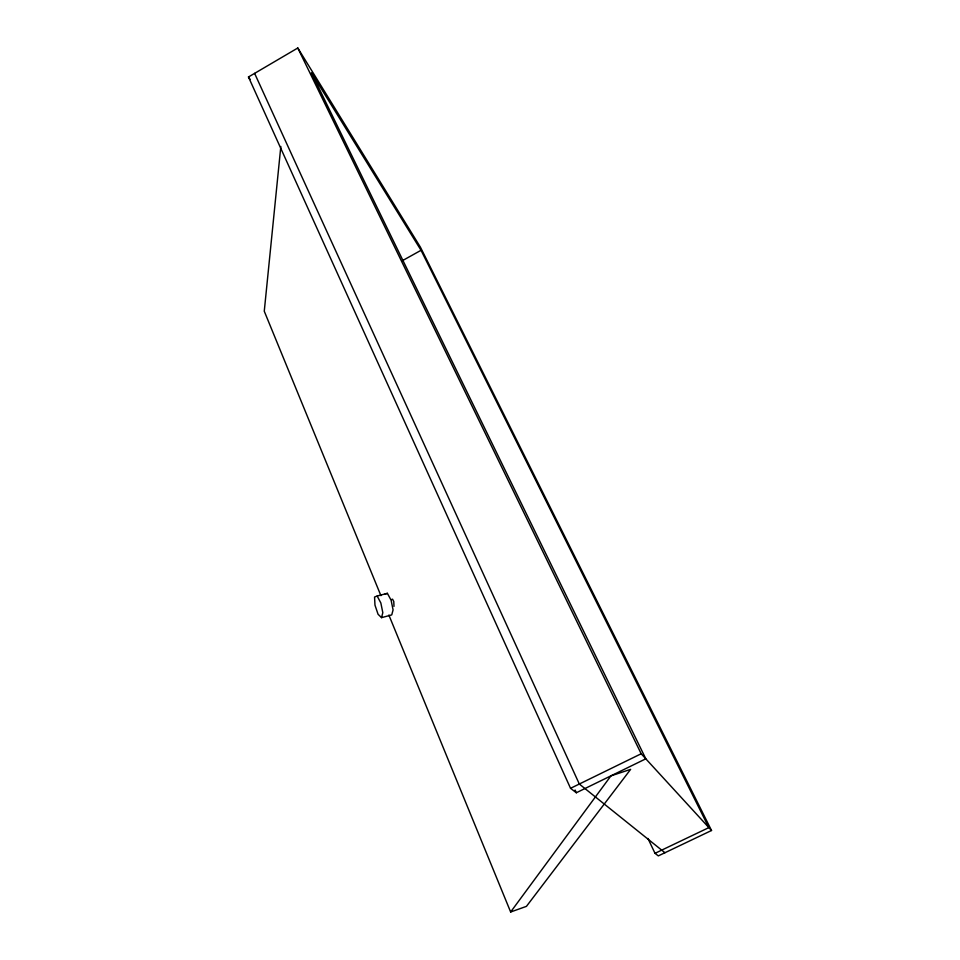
<?xml version="1.0" encoding="UTF-8"?>
<svg xmlns="http://www.w3.org/2000/svg" width="960" height="960" viewBox="0 0 960 960"><rect width="100%" height="100%" fill="white"/><g stroke="black" fill="none" stroke-linecap="round" stroke-linejoin="round"><path stroke-width="1.44" d="M280.824 146.484L264.264 311.22L380.916 595.656M381.552 617.652L382.812 612.66L380.844 602.976L377.16 596.028L374.556 597.036L374.976 605.136L378.06 614.268L381.552 617.652L391.752 614.892L393.072 609.9L391.116 600.24L387.384 593.328L377.16 596.028M393.984 606.372L393.78 601.488L392.532 599.184L391.632 599.52M510.648 912L610.932 775.86L630.624 769.368L526.44 906.36L510.648 912L388.884 615.072M655.008 853.332L708.864 827.604L421.032 250.296L311.424 72.732L645.804 758.82L576.324 792.756L570.552 788.316L248.472 76.98L297.804 48L420.408 247.164L711.528 830.496L658.32 855.888L655.008 853.332L647.952 838.452M401.904 260.952L421.032 250.296M570.552 788.316L641.172 753.768L711.528 830.496M384.72 594.348L387.384 593.328M664.944 852.732L579.324 784.032L254.616 73.38M248.472 76.98L250.164 79.452M297.804 48L641.172 753.768M575.088 790.032L576.324 792.756"/></g></svg>
